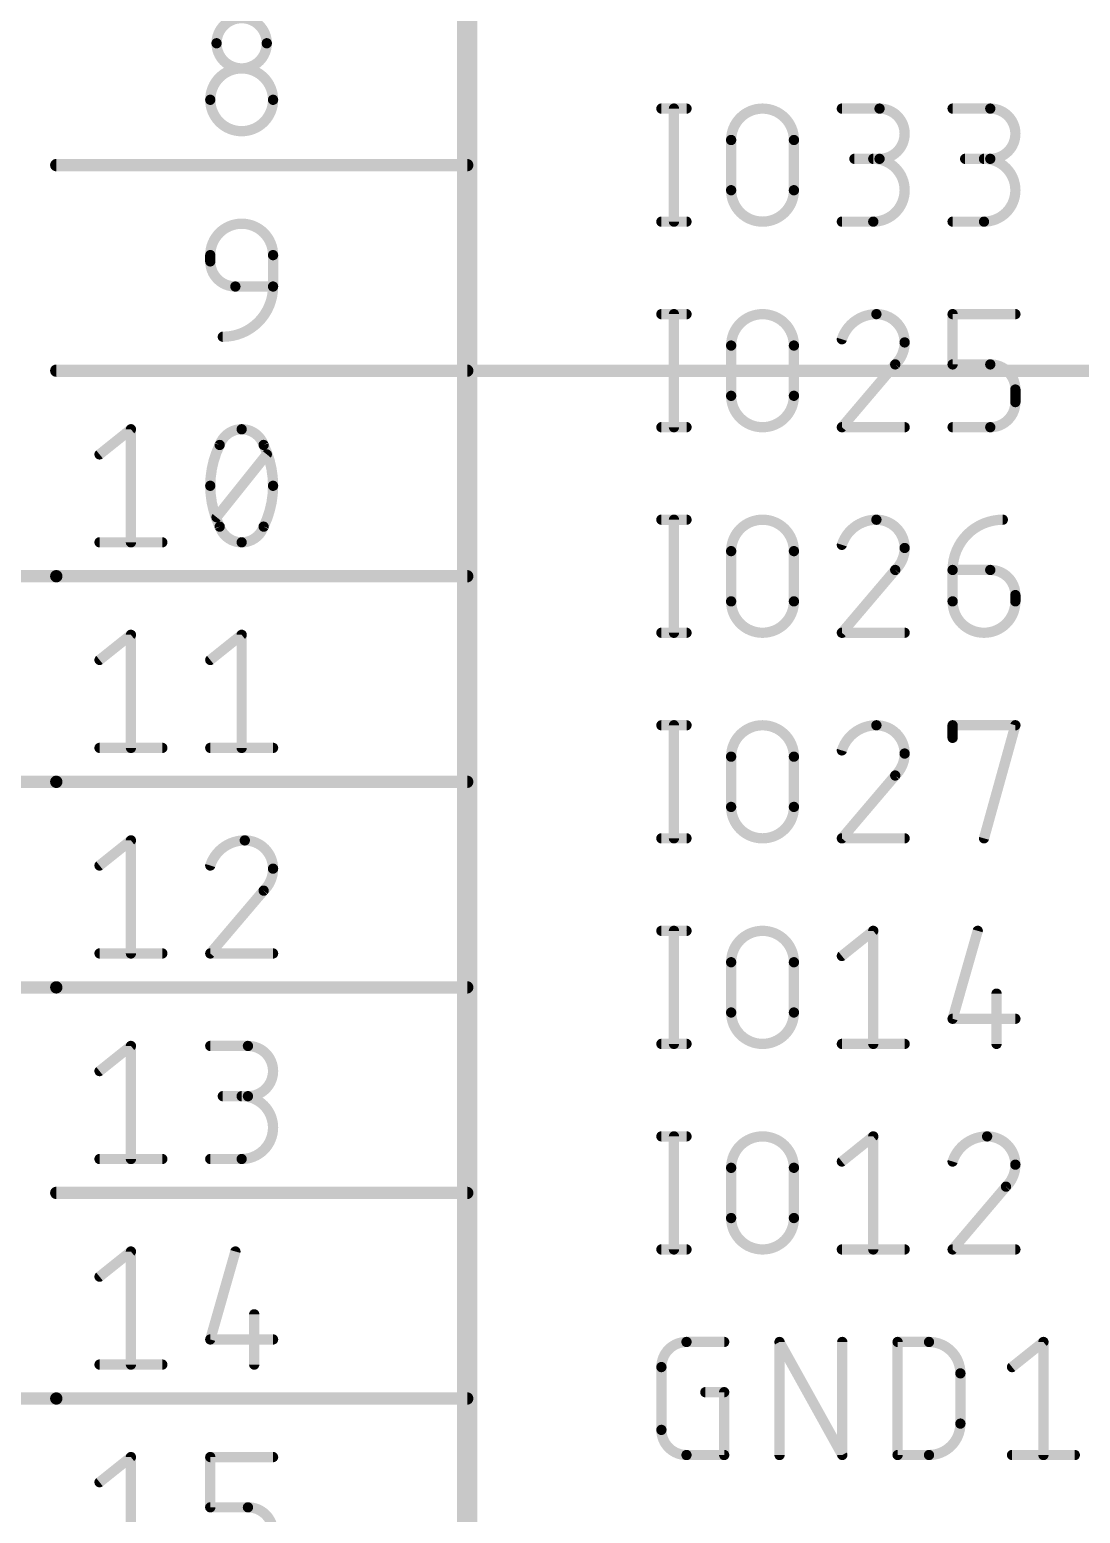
# Model space of a CAD drawing. Extents: x 0 to 389, y 0 to 264.
# Drawn here: x 211.76 to 224.75, y 163.68 to 182.01 of the extents above; entities that cross this region are included whole.
import ezdxf

# ---------------------------------------------------------------- set-up
doc = ezdxf.new("R2010")
doc.units = 0
for name, color, linetype in [('91', 122, 'CONTINUOUS'), ('94', 12, 'CONTINUOUS'), ('95', 251, 'CONTINUOUS')]:
    doc.layers.add(name, color=color, linetype=linetype)

msp = doc.modelspace()

# ---------------------------------------------------------------- linework, layer by layer
at = {"layer": '91', "const_width": 0.1524}
for points in [[(231.14, 177.8), (212.09, 177.8)], [(200.66, 175.26), (212.09, 175.26)], [(144.78, 172.72), (212.09, 172.72)], [(198.12, 170.18), (212.09, 170.18)], [(212.09, 165.1), (210.82, 165.1)]]:
    msp.add_lwpolyline(points, dxfattribs=at)
at = {"layer": '91', "const_width": 0.0762}
for points in [[(212.09, 177.8381, 1), (212.09, 177.7619)], [(212.09, 175.2219, 1), (212.09, 175.2981)], [(212.09, 172.6819, 1), (212.09, 172.7581)], [(212.09, 170.1419, 1), (212.09, 170.2181)], [(212.09, 165.0619, 1), (212.09, 165.1381)]]:
    msp.add_lwpolyline(points, format="xyb", dxfattribs=at)
at = {"layer": '94'}
for points, const_width in [([(217.17, 149.86), (217.17, 200.66)], 0.254), ([(212.09, 180.34), (217.17, 180.34)], 0.1524), ([(212.09, 177.8), (217.17, 177.8)], 0.1524), ([(212.09, 175.26), (217.17, 175.26)], 0.1524), ([(212.09, 172.72), (217.17, 172.72)], 0.1524), ([(212.09, 170.18), (217.17, 170.18)], 0.1524), ([(212.09, 167.64), (217.17, 167.64)], 0.1524), ([(212.09, 165.1), (217.17, 165.1)], 0.1524)]:
    msp.add_lwpolyline(points, dxfattribs=dict(at, const_width=const_width))
at = {"layer": '94', "const_width": 0.0762}
for points in [[(212.09, 180.3781, 1), (212.09, 180.3019)], [(217.17, 180.3019, 1), (217.17, 180.3781)], [(212.09, 177.8381, 1), (212.09, 177.7619)], [(217.17, 177.7619, 1), (217.17, 177.8381)], [(212.09, 175.2981, 1), (212.09, 175.2219)], [(217.17, 175.2219, 1), (217.17, 175.2981)], [(212.09, 172.7581, 1), (212.09, 172.6819)], [(217.17, 172.6819, 1), (217.17, 172.7581)], [(212.09, 170.2181, 1), (212.09, 170.1419)], [(217.17, 170.1419, 1), (217.17, 170.2181)], [(212.09, 167.6781, 1), (212.09, 167.6019)], [(217.17, 167.6019, 1), (217.17, 167.6781)], [(212.09, 165.1381, 1), (212.09, 165.0619)], [(217.17, 165.0619, 1), (217.17, 165.1381)]]:
    msp.add_lwpolyline(points, format="xyb", dxfattribs=at)
at = {"layer": '95'}
for points, const_width in [([(214.6921, 181.8457, 1), (214.0712, 181.8457)], 0.127), ([(214.0712, 181.8457, 1), (214.6921, 181.8457)], 0.127), ([(214.1029, 181.8457, 1), (214.0394, 181.8457)], 0.0635), ([(214.0395, 181.8457, 1), (214.1029, 181.8457)], 0.0635), ([(214.7238, 181.8457, 1), (214.6603, 181.8457)], 0.0635), ([(214.6603, 181.8457, 1), (214.7238, 181.8457)], 0.0635), ([(214.7697, 181.1472, 1), (213.9936, 181.1472)], 0.127), ([(213.9936, 181.1472, 1), (214.7697, 181.1472)], 0.127), ([(214.0253, 181.1472, 1), (213.9618, 181.1472)], 0.0635), ([(213.9618, 181.1472, 1), (214.0253, 181.1472)], 0.0635), ([(214.7379, 181.1472, 1), (214.8014, 181.1472)], 0.0635), ([(214.8014, 181.1472, 1), (214.738, 181.1472)], 0.0635), ([(219.5703, 181.0702, 1), (219.5703, 181.0068)], 0.0635), ([(219.7573, 181.0385, 1), (219.6938, 181.0385)], 0.0635), ([(219.8807, 181.0068, 1), (219.8807, 181.0702)], 0.0635), ([(221.2087, 180.6504, 1), (220.4326, 180.6504)], 0.127), ([(221.8014, 181.0702, 1), (221.8014, 181.0068)], 0.0635), ([(222.2671, 180.4176, 1), (222.2671, 181.0385)], 0.127), ([(222.2671, 181.0702, 1), (222.2671, 181.0068)], 0.0635), ([(222.2671, 181.0068, 1), (222.2671, 181.0702)], 0.0635), ([(223.1703, 181.0702, 1), (223.1703, 181.0068)], 0.0635), ([(223.6359, 180.4176, 1), (223.6359, 181.0385)], 0.127), ([(223.6359, 181.0702, 1), (223.6359, 181.0068)], 0.0635), ([(223.6359, 181.0068, 1), (223.6359, 181.0702)], 0.0635), ([(220.4643, 180.6504, 1), (220.4008, 180.6504)], 0.0635), ([(220.4008, 180.6504, 1), (220.4643, 180.6504)], 0.0635), ([(221.2404, 180.6504, 1), (221.1769, 180.6504)], 0.0635), ([(221.1769, 180.6504, 1), (221.2404, 180.6504)], 0.0635), ([(221.9566, 180.4494, 1), (221.9566, 180.3859)], 0.0635), ([(222.1895, 179.6415, 1), (222.1895, 180.4176)], 0.127), ([(222.1895, 180.4494, 1), (222.1895, 180.3859)], 0.0635), ([(222.2671, 180.4494, 1), (222.2671, 180.3859)], 0.0635), ([(222.2671, 180.3859, 1), (222.2671, 180.4494)], 0.0635), ([(223.3255, 180.4494, 1), (223.3255, 180.3859)], 0.0635), ([(223.5583, 179.6415, 1), (223.5583, 180.4176)], 0.127), ([(223.5583, 180.4494, 1), (223.5583, 180.3859)], 0.0635), ([(223.6359, 180.4494, 1), (223.6359, 180.3859)], 0.0635), ([(223.6359, 180.3859, 1), (223.6359, 180.4494)], 0.0635), ([(220.4325, 180.0296, 1), (221.2087, 180.0296)], 0.127), ([(220.4643, 180.0296, 1), (220.4008, 180.0296)], 0.0635), ([(220.4008, 180.0296, 1), (220.4643, 180.0296)], 0.0635), ([(221.2404, 180.0296, 1), (221.1769, 180.0296)], 0.0635), ([(221.1769, 180.0296, 1), (221.2404, 180.0296)], 0.0635), ([(214.7697, 179.228, 1), (213.9936, 179.228)], 0.127), ([(219.5703, 179.6732, 1), (219.5703, 179.6098)], 0.0635), ([(219.6938, 179.6415, 1), (219.7573, 179.6415)], 0.0635), ([(219.8807, 179.6098, 1), (219.8807, 179.6732)], 0.0635), ([(221.8014, 179.6732, 1), (221.8014, 179.6098)], 0.0635), ([(222.1895, 179.6732, 1), (222.1895, 179.6098)], 0.0635), ([(222.1895, 179.6098, 1), (222.1895, 179.6732)], 0.0635), ([(223.1703, 179.6732, 1), (223.1703, 179.6098)], 0.0635), ([(223.5583, 179.6732, 1), (223.5583, 179.6098)], 0.0635), ([(223.5583, 179.6098, 1), (223.5583, 179.6732)], 0.0635), ([(214.0253, 179.228, 1), (213.9618, 179.228)], 0.0635), ([(213.9618, 179.228, 1), (214.0253, 179.228)], 0.0635), ([(213.9936, 179.1504, 0.4142), (214.304, 178.84)], 0.127), ([(214.0253, 179.1504, 1), (213.9618, 179.1504)], 0.0635), ([(213.9618, 179.1504, 1), (214.0253, 179.1504)], 0.0635), ([(214.7379, 179.228, 1), (214.8014, 179.228)], 0.0635), ([(214.8014, 179.228, 1), (214.738, 179.228)], 0.0635), ([(214.1488, 178.2191, 0.4142), (214.7697, 178.84)], 0.127), ([(214.304, 178.8717, 1), (214.304, 178.8082)], 0.0635), ([(214.304, 178.8082, 1), (214.304, 178.8717)], 0.0635), ([(214.8014, 178.84, 1), (214.738, 178.84)], 0.0635), ([(214.738, 178.84, 1), (214.8014, 178.84)], 0.0635), ([(214.7697, 178.8082, 1), (214.7697, 178.8717)], 0.0635), ([(219.5703, 178.5302, 1), (219.5703, 178.4668)], 0.0635), ([(219.7573, 178.4985, 1), (219.6938, 178.4985)], 0.0635), ([(219.8807, 178.4668, 1), (219.8807, 178.5302)], 0.0635), ([(221.2087, 178.1104, 1), (220.4326, 178.1104)], 0.127), ([(222.2283, 178.4985, 0.3252), (221.8014, 178.1881)], 0.127), ([(222.5775, 178.1492, 0.4142), (222.2283, 178.4985)], 0.127), ([(222.2283, 178.5302, 1), (222.2283, 178.4668)], 0.0635), ([(222.2283, 178.4668, 1), (222.2283, 178.5302)], 0.0635), ([(223.202, 178.4985, 1), (223.1385, 178.4985)], 0.0635), ([(223.1703, 178.5302, 1), (223.1703, 178.4668)], 0.0635), ([(223.9464, 178.4668, 1), (223.9464, 178.5302)], 0.0635), ([(214.1488, 178.2508, 1), (214.1488, 178.1874)], 0.0635), ([(221.7712, 178.1978, 1), (221.8316, 178.1783)], 0.0635), ([(222.4611, 177.8776, 0.2053), (222.5775, 178.1492)], 0.127), ([(222.6093, 178.1492, 1), (222.5458, 178.1493)], 0.0635), ([(220.4643, 178.1104, 1), (220.4008, 178.1104)], 0.0635), ([(220.4008, 178.1104, 1), (220.4643, 178.1104)], 0.0635), ([(221.2404, 178.1104, 1), (221.1769, 178.1104)], 0.0635), ([(221.1769, 178.1104, 1), (221.2404, 178.1104)], 0.0635), ([(222.5458, 178.1492, 1), (222.6093, 178.1492)], 0.0635), ([(222.4392, 177.9006, 1), (222.483, 177.8546)], 0.0635), ([(222.4853, 177.857, 1), (222.4369, 177.8982)], 0.0635), ([(223.1703, 177.9094, 1), (223.1703, 177.8459)], 0.0635), ([(223.1385, 177.8776, 1), (223.202, 177.8776)], 0.0635), ([(223.9464, 177.5672, 0.4142), (223.6359, 177.8776)], 0.127), ([(223.6359, 177.9094, 1), (223.6359, 177.8459)], 0.0635), ([(223.6359, 177.8459, 1), (223.6359, 177.9094)], 0.0635), ([(220.4325, 177.4896, 1), (221.2087, 177.4896)], 0.127), ([(220.4643, 177.4896, 1), (220.4008, 177.4896)], 0.0635), ([(220.4008, 177.4896, 1), (220.4643, 177.4896)], 0.0635), ([(221.2404, 177.4896, 1), (221.1769, 177.4896)], 0.0635), ([(221.1769, 177.4896, 1), (221.2404, 177.4896)], 0.0635), ([(223.6359, 177.1015, 0.4142), (223.9464, 177.4119)], 0.127), ([(223.9781, 177.5672, 1), (223.9146, 177.5672)], 0.0635), ([(223.9146, 177.5672, 1), (223.9781, 177.5672)], 0.0635), ([(223.9781, 177.4119, 1), (223.9146, 177.4119)], 0.0635), ([(223.9146, 177.4119, 1), (223.9781, 177.4119)], 0.0635), ([(213.0445, 177.0761, 1), (212.981, 177.0761)], 0.0635), ([(213.0326, 177.0513, 1), (212.993, 177.1009)], 0.0635), ([(214.3816, 177.0761, 0.3205), (214.11, 176.8821)], 0.127), ([(214.6533, 176.8821, 0.3205), (214.3816, 177.0761)], 0.127), ([(214.3816, 177.1078, 1), (214.3816, 177.0444)], 0.0635), ([(214.3816, 177.0444, 1), (214.3816, 177.1078)], 0.0635), ([(219.5703, 177.1333, 1), (219.5703, 177.0698)], 0.0635), ([(219.6938, 177.1015, 1), (219.7573, 177.1015)], 0.0635), ([(219.8807, 177.0698, 1), (219.8807, 177.1333)], 0.0635), ([(221.8014, 177.1333, 1), (221.8014, 177.0698)], 0.0635), ([(221.7772, 177.1221, 1), (221.8256, 177.0809)], 0.0635), ([(222.5775, 177.0698, 1), (222.5775, 177.1333)], 0.0635), ([(223.1703, 177.1333, 1), (223.1703, 177.0698)], 0.0635), ([(223.6359, 177.1333, 1), (223.6359, 177.0698)], 0.0635), ([(223.6359, 177.0698, 1), (223.6359, 177.1333)], 0.0635), ([(214.11, 176.8821, 0.1139), (213.9936, 176.3776)], 0.127), ([(214.08, 176.8924, 1), (214.14, 176.8718)], 0.0635), ([(214.1385, 176.8682, 1), (214.0815, 176.896)], 0.0635), ([(214.6818, 176.896, 1), (214.6247, 176.8682)], 0.0635), ([(214.7697, 176.3776, 0.1139), (214.6533, 176.8821)], 0.127), ([(214.6233, 176.8718, 1), (214.6833, 176.8924)], 0.0635), ([(212.6049, 176.7904, 1), (212.6446, 176.7409)], 0.0635), ([(214.7169, 176.7458, 1), (214.6673, 176.7855)], 0.0635), ([(213.9936, 176.3776, 0.1139), (214.11, 175.8731)], 0.127), ([(214.0253, 176.3776, 1), (213.9618, 176.3776)], 0.0635), ([(213.9618, 176.3776, 1), (214.0253, 176.3776)], 0.0635), ([(214.6533, 175.8731, 0.1139), (214.7697, 176.3776)], 0.127), ([(214.8014, 176.3776, 1), (214.738, 176.3776)], 0.0635), ([(214.738, 176.3776, 1), (214.8014, 176.3776)], 0.0635), ([(214.0464, 176.0094, 1), (214.096, 175.9697)], 0.0635), ([(219.5703, 175.9903, 1), (219.5703, 175.9268)], 0.0635), ([(219.7573, 175.9585, 1), (219.6938, 175.9585)], 0.0635), ([(219.8807, 175.9268, 1), (219.8807, 175.9903)], 0.0635), ([(221.2087, 175.5704, 1), (220.4326, 175.5704)], 0.127), ([(222.2283, 175.9585, 0.3252), (221.8014, 175.6481)], 0.127), ([(222.5775, 175.6093, 0.4142), (222.2283, 175.9585)], 0.127), ([(222.2283, 175.9903, 1), (222.2283, 175.9268)], 0.0635), ([(222.2283, 175.9268, 1), (222.2283, 175.9902)], 0.0635), ([(223.7911, 175.9585, 0.4142), (223.1703, 175.3376)], 0.127), ([(223.7911, 175.9268, 1), (223.7911, 175.9902)], 0.0635), ([(214.11, 175.8731, 0.3205), (214.3816, 175.6791)], 0.127), ([(214.14, 175.8834, 1), (214.08, 175.8628)], 0.0635), ([(214.0815, 175.8592, 1), (214.1385, 175.887)], 0.0635), ([(214.3816, 175.6791, 0.3205), (214.6533, 175.8731)], 0.127), ([(214.6247, 175.887, 1), (214.6818, 175.8592)], 0.0635), ([(214.6833, 175.8628, 1), (214.6233, 175.8834)], 0.0635), ([(212.6247, 175.7108, 1), (212.6247, 175.6474)], 0.0635), ([(212.981, 175.6791, 1), (213.0445, 175.6791)], 0.0635), ([(213.4008, 175.6474, 1), (213.4008, 175.7108)], 0.0635), ([(214.3816, 175.7108, 1), (214.3816, 175.6474)], 0.0635), ([(214.3816, 175.6474, 1), (214.3816, 175.7108)], 0.0635), ([(220.4643, 175.5704, 1), (220.4008, 175.5704)], 0.0635), ([(221.2404, 175.5704, 1), (221.1769, 175.5704)], 0.0635), ([(221.7712, 175.6578, 1), (221.8316, 175.6383)], 0.0635), ([(222.4611, 175.3376, 0.2053), (222.5775, 175.6093)], 0.127), ([(222.6093, 175.6092, 1), (222.5458, 175.6093)], 0.0635), ([(222.5458, 175.6093, 1), (222.6093, 175.6093)], 0.0635), ([(220.4008, 175.5704, 1), (220.4643, 175.5704)], 0.0635), ([(221.1769, 175.5704, 1), (221.2404, 175.5704)], 0.0635), ([(222.4392, 175.3606, 1), (222.483, 175.3146)], 0.0635), ([(222.4853, 175.317, 1), (222.4369, 175.3582)], 0.0635), ([(223.1703, 175.3694, 1), (223.1703, 175.3059)], 0.0635), ([(223.202, 175.3376, 1), (223.1385, 175.3376)], 0.0635), ([(223.1385, 175.3376, 1), (223.202, 175.3376)], 0.0635), ([(223.9464, 175.0272, 0.4142), (223.6359, 175.3376)], 0.127), ([(223.6359, 175.3694, 1), (223.6359, 175.3059)], 0.0635), ([(223.6359, 175.3059, 1), (223.6359, 175.3694)], 0.0635), ([(223.9781, 175.0272, 1), (223.9146, 175.0272)], 0.0635), ([(220.4325, 174.9496, 1), (221.2087, 174.9496)], 0.127), ([(220.4643, 174.9496, 1), (220.4008, 174.9496)], 0.0635), ([(220.4008, 174.9496, 1), (220.4643, 174.9496)], 0.0635), ([(221.2404, 174.9496, 1), (221.1769, 174.9496)], 0.0635), ([(221.1769, 174.9496, 1), (221.2404, 174.9496)], 0.0635), ([(223.1703, 174.9496, 1), (223.9464, 174.9496)], 0.127), ([(223.202, 174.9496, 1), (223.1385, 174.9496)], 0.0635), ([(223.1385, 174.9496, 1), (223.202, 174.9496)], 0.0635), ([(223.9146, 175.0272, 1), (223.9781, 175.0272)], 0.0635), ([(223.9781, 174.9496, 1), (223.9146, 174.9496)], 0.0635), ([(223.9146, 174.9496, 1), (223.9781, 174.9496)], 0.0635), ([(213.0445, 174.5361, 1), (212.981, 174.5361)], 0.0635), ([(213.0326, 174.5113, 1), (212.993, 174.5609)], 0.0635), ([(214.4134, 174.5361, 1), (214.3499, 174.5361)], 0.0635), ([(214.4015, 174.5113, 1), (214.3618, 174.5609)], 0.0635), ([(219.5703, 174.5932, 1), (219.5703, 174.5298)], 0.0635), ([(219.6938, 174.5615, 1), (219.7573, 174.5615)], 0.0635), ([(219.8807, 174.5298, 1), (219.8807, 174.5932)], 0.0635), ([(221.7772, 174.5821, 1), (221.8256, 174.5409)], 0.0635), ([(221.8014, 174.5932, 1), (221.8014, 174.5298)], 0.0635), ([(222.5775, 174.5298, 1), (222.5775, 174.5932)], 0.0635), ([(212.6049, 174.2504, 1), (212.6446, 174.2009)], 0.0635), ([(213.9738, 174.2504, 1), (214.0134, 174.2009)], 0.0635), ([(219.5703, 173.4502, 1), (219.5703, 173.3868)], 0.0635), ([(219.7573, 173.4185, 1), (219.6938, 173.4185)], 0.0635), ([(219.8807, 173.3868, 1), (219.8807, 173.4502)], 0.0635), ([(221.2087, 173.0304, 1), (220.4326, 173.0304)], 0.127), ([(222.2283, 173.4185, 0.3252), (221.8014, 173.1081)], 0.127), ([(222.5775, 173.0693, 0.4142), (222.2283, 173.4185)], 0.127), ([(222.2283, 173.4502, 1), (222.2283, 173.3868)], 0.0635), ([(222.2283, 173.3868, 1), (222.2283, 173.4502)], 0.0635), ([(223.202, 173.4185, 1), (223.1385, 173.4185)], 0.0635), ([(223.1703, 173.4502, 1), (223.1703, 173.3868)], 0.0635), ([(223.977, 173.41, 1), (223.9158, 173.427)], 0.0635), ([(223.9464, 173.3868, 1), (223.9464, 173.4502)], 0.0635), ([(223.1385, 173.2633, 1), (223.202, 173.2633)], 0.0635), ([(212.6247, 173.1709, 1), (212.6247, 173.1074)], 0.0635), ([(212.981, 173.1391, 1), (213.0445, 173.1391)], 0.0635), ([(213.4008, 173.1074, 1), (213.4008, 173.1709)], 0.0635), ([(213.9936, 173.1709, 1), (213.9936, 173.1074)], 0.0635), ([(214.3499, 173.1391, 1), (214.4134, 173.1391)], 0.0635), ([(214.7697, 173.1074, 1), (214.7697, 173.1709)], 0.0635), ([(220.4643, 173.0304, 1), (220.4008, 173.0304)], 0.0635), ([(220.4008, 173.0304, 1), (220.4643, 173.0304)], 0.0635), ([(221.2404, 173.0304, 1), (221.1769, 173.0304)], 0.0635), ([(221.1769, 173.0304, 1), (221.2404, 173.0304)], 0.0635), ([(221.7712, 173.1178, 1), (221.8316, 173.0983)], 0.0635), ([(222.4611, 172.7976, 0.2053), (222.5775, 173.0693)], 0.127), ([(222.6093, 173.0692, 1), (222.5458, 173.0693)], 0.0635), ([(222.5458, 173.0693, 1), (222.6093, 173.0693)], 0.0635), ([(222.4392, 172.8206, 1), (222.483, 172.7746)], 0.0635), ([(222.4853, 172.777, 1), (222.4369, 172.8182)], 0.0635), ([(220.4325, 172.4096, 1), (221.2087, 172.4096)], 0.127), ([(220.4643, 172.4096, 1), (220.4008, 172.4096)], 0.0635), ([(220.4008, 172.4096, 1), (220.4643, 172.4096)], 0.0635), ([(221.2404, 172.4096, 1), (221.1769, 172.4096)], 0.0635), ([(221.1769, 172.4096, 1), (221.2404, 172.4096)], 0.0635), ([(213.0445, 171.9961, 1), (212.981, 171.9961)], 0.0635), ([(213.0326, 171.9713, 1), (212.993, 172.0209)], 0.0635), ([(214.4205, 171.9961, 0.3252), (213.9936, 171.6857)], 0.127), ([(214.7697, 171.6469, 0.4142), (214.4205, 171.9961)], 0.127), ([(214.4205, 172.0279, 1), (214.4205, 171.9644)], 0.0635), ([(214.4205, 171.9644, 1), (214.4204, 172.0278)], 0.0635), ([(219.5703, 172.0532, 1), (219.5703, 171.9898)], 0.0635), ([(219.6938, 172.0215, 1), (219.7573, 172.0215)], 0.0635), ([(219.8807, 171.9898, 1), (219.8807, 172.0532)], 0.0635), ([(221.7772, 172.0421, 1), (221.8256, 172.0009)], 0.0635), ([(221.8014, 172.0532, 1), (221.8014, 171.9898)], 0.0635), ([(222.5775, 171.9898, 1), (222.5775, 172.0532)], 0.0635), ([(223.5277, 172.03, 1), (223.5889, 172.013)], 0.0635), ([(212.6049, 171.7104, 1), (212.6446, 171.6609)], 0.0635), ([(213.9634, 171.6954, 1), (214.0238, 171.6759)], 0.0635), ([(214.6533, 171.3752, 0.2053), (214.7697, 171.6469)], 0.127), ([(214.8014, 171.6468, 1), (214.738, 171.6469)], 0.0635), ([(214.738, 171.6469, 1), (214.8014, 171.6469)], 0.0635), ([(214.6314, 171.3982, 1), (214.6752, 171.3522)], 0.0635), ([(214.6775, 171.3546, 1), (214.6291, 171.3958)], 0.0635), ([(219.5703, 170.9102, 1), (219.5703, 170.8468)], 0.0635), ([(219.7573, 170.8785, 1), (219.6938, 170.8785)], 0.0635), ([(219.8807, 170.8468, 1), (219.8807, 170.9102)], 0.0635), ([(221.2087, 170.4904, 1), (220.4326, 170.4904)], 0.127), ([(222.2212, 170.8785, 1), (222.1577, 170.8785)], 0.0635), ([(222.2093, 170.8537, 1), (222.1696, 170.9033)], 0.0635), ([(223.5112, 170.8698, 1), (223.4502, 170.8872)], 0.0635), ([(212.6247, 170.6309, 1), (212.6247, 170.5674)], 0.0635), ([(212.981, 170.5991, 1), (213.0445, 170.5991)], 0.0635), ([(213.4008, 170.5674, 1), (213.4008, 170.6309)], 0.0635), ([(213.9936, 170.6309, 1), (213.9936, 170.5674)], 0.0635), ([(213.9694, 170.6197, 1), (214.0178, 170.5785)], 0.0635), ([(214.7697, 170.5674, 1), (214.7697, 170.6309)], 0.0635), ([(220.4643, 170.4904, 1), (220.4008, 170.4904)], 0.0635), ([(220.4008, 170.4904, 1), (220.4643, 170.4904)], 0.0635), ([(221.2404, 170.4904, 1), (221.1769, 170.4904)], 0.0635), ([(221.1769, 170.4904, 1), (221.2404, 170.4904)], 0.0635), ([(221.7816, 170.5928, 1), (221.8212, 170.5433)], 0.0635), ([(223.7453, 170.1024, 1), (223.6818, 170.1024)], 0.0635), ([(220.4325, 169.8696, 1), (221.2087, 169.8696)], 0.127), ([(220.4643, 169.8696, 1), (220.4008, 169.8696)], 0.0635), ([(220.4008, 169.8696, 1), (220.4643, 169.8696)], 0.0635), ([(221.2404, 169.8696, 1), (221.1769, 169.8696)], 0.0635), ([(221.1769, 169.8696, 1), (221.2404, 169.8696)], 0.0635), ([(223.1397, 169.8007, 1), (223.2008, 169.7832)], 0.0635), ([(223.1703, 169.8237, 1), (223.1703, 169.7602)], 0.0635), ([(223.9464, 169.7602, 1), (223.9464, 169.8237)], 0.0635), ([(213.0445, 169.4561, 1), (212.981, 169.4561)], 0.0635), ([(213.0326, 169.4313, 1), (212.993, 169.4809)], 0.0635), ([(213.9936, 169.4879, 1), (213.9936, 169.4244)], 0.0635), ([(214.4593, 168.8352, 1), (214.4593, 169.4561)], 0.127), ([(214.4593, 169.4879, 1), (214.4593, 169.4244)], 0.0635), ([(214.4593, 169.4244, 1), (214.4593, 169.4879)], 0.0635), ([(219.5703, 169.5132, 1), (219.5703, 169.4498)], 0.0635), ([(219.6938, 169.4815, 1), (219.7573, 169.4815)], 0.0635), ([(219.8807, 169.4498, 1), (219.8807, 169.5132)], 0.0635), ([(221.8014, 169.5132, 1), (221.8014, 169.4498)], 0.0635), ([(222.1577, 169.4815, 1), (222.2212, 169.4815)], 0.0635), ([(222.5775, 169.4498, 1), (222.5775, 169.5132)], 0.0635), ([(223.6818, 169.4815, 1), (223.7453, 169.4815)], 0.0635), ([(212.6049, 169.1704, 1), (212.6446, 169.1209)], 0.0635), ([(214.1488, 168.867, 1), (214.1488, 168.8035)], 0.0635), ([(214.3816, 168.0591, 1), (214.3816, 168.8352)], 0.127), ([(214.3816, 168.867, 1), (214.3816, 168.8035)], 0.0635), ([(214.4593, 168.867, 1), (214.4593, 168.8035)], 0.0635), ([(214.4593, 168.8035, 1), (214.4593, 168.867)], 0.0635), ([(219.5703, 168.3702, 1), (219.5703, 168.3068)], 0.0635), ([(219.7573, 168.3385, 1), (219.6938, 168.3385)], 0.0635), ([(219.8807, 168.3068, 1), (219.8807, 168.3702)], 0.0635), ([(221.2087, 167.9504, 1), (220.4326, 167.9504)], 0.127), ([(222.2212, 168.3385, 1), (222.1577, 168.3385)], 0.0635), ([(222.2093, 168.3137, 1), (222.1696, 168.3633)], 0.0635), ([(223.5971, 168.3385, 0.3252), (223.1703, 168.0281)], 0.127), ([(223.9464, 167.9892, 0.4142), (223.5971, 168.3385)], 0.127), ([(223.5971, 168.3702, 1), (223.5971, 168.3068)], 0.0635), ([(223.5971, 168.3068, 1), (223.5971, 168.3702)], 0.0635), ([(212.6247, 168.0908, 1), (212.6247, 168.0274)], 0.0635), ([(213.4008, 168.0274, 1), (213.4008, 168.0908)], 0.0635), ([(213.9936, 168.0908, 1), (213.9936, 168.0274)], 0.0635), ([(214.3816, 168.0908, 1), (214.3816, 168.0274)], 0.0635), ([(214.3816, 168.0274, 1), (214.3816, 168.0908)], 0.0635), ([(212.981, 168.0591, 1), (213.0445, 168.0591)], 0.0635), ([(220.4643, 167.9504, 1), (220.4008, 167.9504)], 0.0635), ([(220.4008, 167.9504, 1), (220.4643, 167.9504)], 0.0635), ([(221.2404, 167.9504, 1), (221.1769, 167.9504)], 0.0635), ([(221.1769, 167.9504, 1), (221.2404, 167.9504)], 0.0635), ([(221.7816, 168.0528, 1), (221.8212, 168.0033)], 0.0635), ([(223.14, 168.0378, 1), (223.2005, 168.0183)], 0.0635), ([(223.8299, 167.7176, 0.2053), (223.9464, 167.9892)], 0.127), ([(223.9781, 167.9892, 1), (223.9146, 167.9893)], 0.0635), ([(223.9146, 167.9892, 1), (223.9781, 167.9892)], 0.0635), ([(223.8081, 167.7406, 1), (223.8518, 167.6946)], 0.0635), ([(223.8541, 167.697, 1), (223.8058, 167.7382)], 0.0635), ([(220.4325, 167.3296, 1), (221.2087, 167.3296)], 0.127), ([(220.4643, 167.3296, 1), (220.4008, 167.3296)], 0.0635), ([(221.2404, 167.3296, 1), (221.1769, 167.3296)], 0.0635), ([(220.4008, 167.3296, 1), (220.4643, 167.3296)], 0.0635), ([(221.1769, 167.3296, 1), (221.2404, 167.3296)], 0.0635), ([(213.0445, 166.9161, 1), (212.981, 166.9161)], 0.0635), ([(213.0326, 166.8913, 1), (212.993, 166.9409)], 0.0635), ([(214.3346, 166.9074, 1), (214.2735, 166.9248)], 0.0635), ([(219.5703, 166.9733, 1), (219.5703, 166.9098)], 0.0635), ([(219.6938, 166.9415, 1), (219.7573, 166.9415)], 0.0635), ([(219.8807, 166.9098, 1), (219.8807, 166.9733)], 0.0635), ([(221.8014, 166.9733, 1), (221.8014, 166.9098)], 0.0635), ([(222.1577, 166.9415, 1), (222.2212, 166.9415)], 0.0635), ([(222.5775, 166.9098, 1), (222.5775, 166.9733)], 0.0635), ([(223.1703, 166.9733, 1), (223.1703, 166.9098)], 0.0635), ([(223.1461, 166.9621, 1), (223.1944, 166.9209)], 0.0635), ([(223.9464, 166.9098, 1), (223.9464, 166.9733)], 0.0635), ([(212.6049, 166.6304, 1), (212.6446, 166.5809)], 0.0635), ([(214.5686, 166.14, 1), (214.5051, 166.14)], 0.0635), ([(213.9936, 165.8613, 1), (213.9936, 165.7978)], 0.0635), ([(213.9631, 165.8383, 1), (214.0241, 165.8208)], 0.0635), ([(214.7697, 165.7978, 1), (214.7697, 165.8613)], 0.0635), ([(219.8807, 165.7985, 0.4142), (219.5703, 165.4881)], 0.127), ([(219.8807, 165.8303, 1), (219.8807, 165.7668)], 0.0635), ([(219.8807, 165.7668, 1), (219.8807, 165.8302)], 0.0635), ([(220.3464, 165.7668, 1), (220.3464, 165.8303)], 0.0635), ([(221.0622, 165.7985, 1), (220.9987, 165.7985)], 0.0635), ([(221.0582, 165.8139, 1), (221.0027, 165.7831)], 0.0635), ([(221.8383, 165.7985, 1), (221.7748, 165.7985)], 0.0635), ([(222.4905, 165.8303, 1), (222.4905, 165.7668)], 0.0635), ([(222.5223, 165.7985, 1), (222.4588, 165.7985)], 0.0635), ([(223.2666, 165.4104, 0.4142), (222.8786, 165.7985)], 0.127), ([(222.8786, 165.8303, 1), (222.8786, 165.7668)], 0.0635), ([(222.8786, 165.7668, 1), (222.8786, 165.8303)], 0.0635), ([(224.3248, 165.7985, 1), (224.2613, 165.7985)], 0.0635), ([(224.3129, 165.7737, 1), (224.2732, 165.8233)], 0.0635), ([(212.6247, 165.5508, 1), (212.6247, 165.4874)], 0.0635), ([(212.981, 165.5191, 1), (213.0445, 165.5191)], 0.0635), ([(213.4008, 165.4874, 1), (213.4008, 165.5508)], 0.0635), ([(214.5051, 165.5191, 1), (214.5686, 165.5191)], 0.0635), ([(219.602, 165.4881, 1), (219.5386, 165.4881)], 0.0635), ([(223.8852, 165.5128, 1), (223.9248, 165.4633)], 0.0635), ([(219.5386, 165.4881, 1), (219.602, 165.4881)], 0.0635), ([(223.2984, 165.4104, 1), (223.2349, 165.4104)], 0.0635), ([(223.2349, 165.4104, 1), (223.2984, 165.4104)], 0.0635), ([(220.1136, 165.2094, 1), (220.1136, 165.1459)], 0.0635), ([(220.3782, 165.1776, 1), (220.3147, 165.1776)], 0.0635), ([(220.3464, 165.1459, 1), (220.3464, 165.2094)], 0.0635), ([(222.8786, 164.4015, 0.4142), (223.2666, 164.7896)], 0.127), ([(223.2984, 164.7896, 1), (223.2349, 164.7896)], 0.0635), ([(223.2349, 164.7896, 1), (223.2984, 164.7896)], 0.0635), ([(219.5703, 164.7119, 0.4142), (219.8807, 164.4015)], 0.127), ([(219.602, 164.7119, 1), (219.5386, 164.7119)], 0.0635), ([(219.5386, 164.7119, 1), (219.602, 164.7119)], 0.0635), ([(219.8807, 164.4332, 1), (219.8807, 164.3698)], 0.0635), ([(219.8807, 164.3698, 1), (219.8807, 164.4332)], 0.0635), ([(220.3464, 164.3698, 1), (220.3464, 164.4332)], 0.0635), ([(221.7788, 164.3861, 1), (221.8343, 164.4169)], 0.0635), ([(222.4905, 164.4332, 1), (222.4905, 164.3698)], 0.0635), ([(222.8786, 164.4332, 1), (222.8786, 164.3698)], 0.0635), ([(222.8786, 164.3698, 1), (222.8786, 164.4332)], 0.0635), ([(223.905, 164.4332, 1), (223.905, 164.3698)], 0.0635), ([(224.6811, 164.3698, 1), (224.6811, 164.4332)], 0.0635), ([(213.0445, 164.3761, 1), (212.981, 164.3761)], 0.0635), ([(213.0326, 164.3513, 1), (212.993, 164.4009)], 0.0635), ([(214.0253, 164.3761, 1), (213.9618, 164.3761)], 0.0635), ([(213.9936, 164.4078, 1), (213.9936, 164.3444)], 0.0635), ([(214.7697, 164.3444, 1), (214.7697, 164.4078)], 0.0635), ([(220.3147, 164.4015, 1), (220.3782, 164.4015)], 0.0635), ([(220.9987, 164.4015, 1), (221.0622, 164.4015)], 0.0635), ([(221.7748, 164.4015, 1), (221.8383, 164.4015)], 0.0635), ([(222.4588, 164.4015, 1), (222.5223, 164.4015)], 0.0635), ([(224.2613, 164.4015, 1), (224.3248, 164.4015)], 0.0635), ([(212.6049, 164.0904, 1), (212.6446, 164.0409)], 0.0635), ([(213.9936, 163.787, 1), (213.9936, 163.7235)], 0.0635), ([(213.9618, 163.7552, 1), (214.0253, 163.7552)], 0.0635), ([(214.7697, 163.4448, 0.4142), (214.4593, 163.7552)], 0.127), ([(214.4593, 163.787, 1), (214.4593, 163.7235)], 0.0635), ([(214.4593, 163.7235, 1), (214.4593, 163.787)], 0.0635)]:
    msp.add_lwpolyline(points, format="xyb", dxfattribs=dict(at, const_width=const_width))
at = {"layer": '95', "const_width": 0.127}
for points in [[(219.5703, 181.0385), (219.8807, 181.0385)], [(219.7255, 181.0385), (219.7255, 179.6415)], [(221.8014, 181.0385), (222.2671, 181.0385)], [(223.1703, 181.0385), (223.6359, 181.0385)], [(220.4326, 180.0296), (220.4326, 180.6504)], [(221.2087, 180.6504), (221.2087, 180.0296)], [(222.2671, 180.4176), (221.9566, 180.4176)], [(223.6359, 180.4176), (223.3255, 180.4176)], [(219.5703, 179.6415), (219.8807, 179.6415)], [(221.8014, 179.6415), (222.1895, 179.6415)], [(223.1703, 179.6415), (223.5583, 179.6415)], [(213.9936, 179.1504), (213.9936, 179.228)], [(214.7697, 179.228), (214.7697, 178.84)], [(214.7697, 178.84), (214.304, 178.84)], [(219.5703, 178.4985), (219.8807, 178.4985)], [(219.7255, 178.4985), (219.7255, 177.1015)], [(223.1703, 177.8776), (223.1703, 178.4985)], [(223.1703, 178.4985), (223.9464, 178.4985)], [(220.4326, 177.4896), (220.4326, 178.1104)], [(221.2087, 178.1104), (221.2087, 177.4896)], [(222.4611, 177.8776), (221.8014, 177.1015)], [(223.6359, 177.8776), (223.1703, 177.8776)], [(223.9464, 177.4119), (223.9464, 177.5672)], [(212.6247, 176.7657), (213.0128, 177.0761)], [(213.0128, 177.0761), (213.0128, 175.6791)], [(219.5703, 177.1015), (219.8807, 177.1015)], [(221.8014, 177.1015), (222.5775, 177.1015)], [(223.1703, 177.1015), (223.6359, 177.1015)], [(214.0712, 175.9895), (214.6921, 176.7657)], [(219.5703, 175.9585), (219.8807, 175.9585)], [(219.7255, 175.9585), (219.7255, 174.5615)], [(212.6247, 175.6791), (213.4008, 175.6791)], [(220.4326, 174.9496), (220.4326, 175.5704)], [(221.2087, 175.5704), (221.2087, 174.9496)], [(222.4611, 175.3376), (221.8014, 174.5615)], [(223.1703, 175.3376), (223.6359, 175.3376)], [(223.1703, 174.9496), (223.1703, 175.3376)], [(223.9464, 175.0272), (223.9464, 174.9496)], [(212.6247, 174.2257), (213.0128, 174.5361)], [(213.0128, 174.5361), (213.0128, 173.1391)], [(213.9936, 174.2257), (214.3816, 174.5361)], [(214.3816, 174.5361), (214.3816, 173.1391)], [(219.5703, 174.5615), (219.8807, 174.5615)], [(221.8014, 174.5615), (222.5775, 174.5615)], [(219.5703, 173.4185), (219.8807, 173.4185)], [(219.7255, 173.4185), (219.7255, 172.0215)], [(223.1703, 173.2633), (223.1703, 173.4185)], [(223.1703, 173.4185), (223.9464, 173.4185)], [(223.9464, 173.4185), (223.5583, 172.0215)], [(212.6247, 173.1391), (213.4008, 173.1391)], [(213.9936, 173.1391), (214.7697, 173.1391)], [(220.4326, 172.4096), (220.4326, 173.0304)], [(221.2087, 173.0304), (221.2087, 172.4096)], [(222.4611, 172.7976), (221.8014, 172.0215)], [(212.6247, 171.6857), (213.0128, 171.9961)], [(213.0128, 171.9961), (213.0128, 170.5991)], [(219.5703, 172.0215), (219.8807, 172.0215)], [(221.8014, 172.0215), (222.5775, 172.0215)], [(214.6533, 171.3752), (213.9936, 170.5991)], [(219.5703, 170.8785), (219.8807, 170.8785)], [(219.7255, 170.8785), (219.7255, 169.4815)], [(221.8014, 170.5681), (222.1895, 170.8785)], [(222.1895, 170.8785), (222.1895, 169.4815)], [(223.4807, 170.8785), (223.1703, 169.7919)], [(212.6247, 170.5991), (213.4008, 170.5991)], [(213.9936, 170.5991), (214.7697, 170.5991)], [(220.4326, 169.8696), (220.4326, 170.4904)], [(221.2087, 170.4904), (221.2087, 169.8696)], [(223.7135, 170.1024), (223.7135, 169.4815)], [(223.1703, 169.7919), (223.9464, 169.7919)], [(212.6247, 169.1457), (213.0128, 169.4561)], [(213.0128, 169.4561), (213.0128, 168.0591)], [(213.9936, 169.4561), (214.4593, 169.4561)], [(219.5703, 169.4815), (219.8807, 169.4815)], [(221.8014, 169.4815), (222.5775, 169.4815)], [(214.4593, 168.8352), (214.1488, 168.8352)], [(219.5703, 168.3385), (219.8807, 168.3385)], [(219.7255, 168.3385), (219.7255, 166.9415)], [(221.8014, 168.0281), (222.1895, 168.3385)], [(222.1895, 168.3385), (222.1895, 166.9415)], [(212.6247, 168.0591), (213.4008, 168.0591)], [(213.9936, 168.0591), (214.3816, 168.0591)], [(220.4326, 167.3296), (220.4326, 167.9504)], [(221.2087, 167.9504), (221.2087, 167.3296)], [(223.8299, 167.7176), (223.1703, 166.9415)], [(212.6247, 166.6057), (213.0128, 166.9161)], [(213.0128, 166.9161), (213.0128, 165.5191)], [(214.304, 166.9161), (213.9936, 165.8295)], [(219.5703, 166.9415), (219.8807, 166.9415)], [(221.8014, 166.9415), (222.5775, 166.9415)], [(223.1703, 166.9415), (223.9464, 166.9415)], [(214.5369, 166.14), (214.5369, 165.5191)], [(213.9936, 165.8295), (214.7697, 165.8295)], [(219.8807, 165.7985), (220.3464, 165.7985)], [(221.0304, 164.4015), (221.0304, 165.7985)], [(221.0304, 165.7985), (221.8065, 164.4015)], [(221.8065, 164.4015), (221.8065, 165.7985)], [(222.4905, 164.4015), (222.4905, 165.7985)], [(222.4905, 165.7985), (222.8786, 165.7985)], [(223.905, 165.4881), (224.2931, 165.7985)], [(224.2931, 165.7985), (224.2931, 164.4015)], [(212.6247, 165.5191), (213.4008, 165.5191)], [(219.5703, 164.7119), (219.5703, 165.4881)], [(223.2666, 165.4104), (223.2666, 164.7896)], [(220.1136, 165.1776), (220.3464, 165.1776)], [(220.3464, 165.1776), (220.3464, 164.4015)], [(220.3464, 164.4015), (219.8807, 164.4015)], [(222.8786, 164.4015), (222.4905, 164.4015)], [(223.905, 164.4015), (224.6811, 164.4015)], [(212.6247, 164.0657), (213.0128, 164.3761)], [(213.0128, 164.3761), (213.0128, 162.9791)], [(213.9936, 163.7552), (213.9936, 164.3761)], [(213.9936, 164.3761), (214.7697, 164.3761)], [(214.4593, 163.7552), (213.9936, 163.7552)]]:
    msp.add_lwpolyline(points, dxfattribs=at)

doc.saveas('drawing.dxf')
